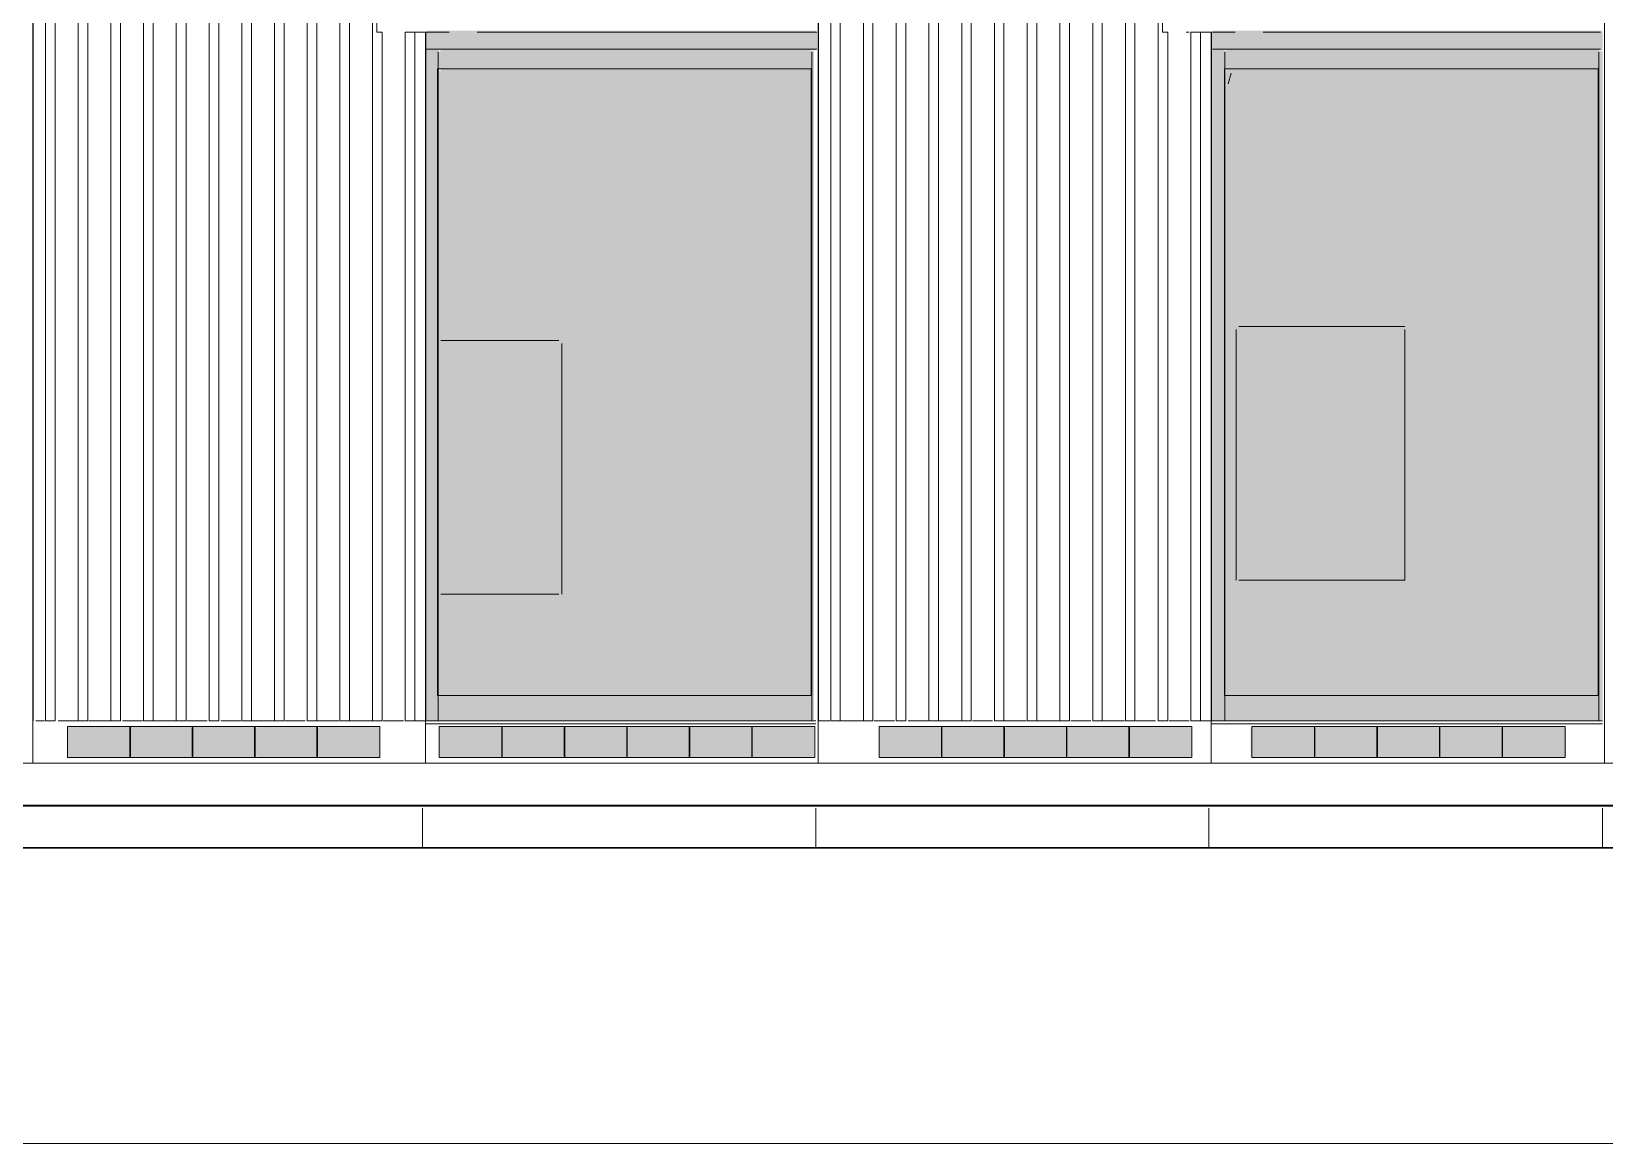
# Model space of a CAD drawing. Header units: millimetres. Extents: x 0 to 84100, y 0 to 59400.
# Drawn here: x 19396 to 24981, y 45447 to 49394 of the extents above; entities that cross this region are included whole.
import ezdxf

# ---------------------------------------------------------------- set-up
doc = ezdxf.new("R2010")
doc.units = ezdxf.units.MM
for name, color, linetype, lineweight in [('01_切断（構造・壁）', 7, 'Continuous', 35), ('09_立面の外形', 7, 'Continuous', 30), ('10_見えがかり', 7, 'Continuous', 13), ('12_見えがかり（ガラス）', 5, 'Continuous', 9), ('50_寸法', 3, 'Continuous', 9)]:
    doc.layers.add(name, color=color, linetype=linetype, lineweight=lineweight)

msp = doc.modelspace()

# ---------------------------------------------------------------- hatches: boundary and pattern name
at = {"layer": '10_見えがかり', "true_color": 0xe9dcc4}
for points in [[(22184.3, 49391.6), (22184.3, 49331.6), (22179.3, 49326.6), (20799.3, 49326.6), (20794.3, 49331.6), (20794.3, 49391.6), (20799.3, 49396.6), (20879.3, 49396.6), (20979.3, 49396.6), (22179.3, 49396.6)], [(24974.3, 49391.6), (24974.3, 49331.6), (24969.3, 49326.6), (23589.3, 49326.6), (23584.3, 49331.6), (23584.3, 49391.6), (23589.3, 49396.6), (23669.3, 49396.6), (23769.3, 49396.6), (24969.3, 49396.6)], [(20844.3, 49321.6), (20844.3, 49251.6), (20844.3, 47041.6), (20844.3, 46951.6), (20839.3, 46946.6), (20799.3, 46946.6), (20794.3, 46951.6), (20794.3, 49321.6), (20799.3, 49326.6), (20839.3, 49326.6)], [(22164.3, 49321.6), (22164.3, 49261.6), (22159.3, 49256.6), (20849.3, 49256.6), (20844.3, 49261.6), (20844.3, 49321.6), (20849.3, 49326.6), (22159.3, 49326.6)], [(22174.3, 49321.6), (22174.3, 46951.6), (22169.3, 46946.6), (22164.3, 46951.6), (22164.3, 47041.6), (22164.3, 49251.6), (22164.3, 49321.6), (22169.3, 49326.6)], [(23634.3, 49321.6), (23634.3, 49251.6), (23634.3, 47041.6), (23634.3, 46951.6), (23629.3, 46946.6), (23589.3, 46946.6), (23584.3, 46951.6), (23584.3, 49321.6), (23589.3, 49326.6), (23629.3, 49326.6)], [(24964.3, 49321.6), (24964.3, 49261.6), (24959.3, 49256.6), (23639.3, 49256.6), (23634.3, 49261.6), (23634.3, 49321.6), (23639.3, 49326.6), (24959.3, 49326.6)], [(24974.3, 49321.6), (24974.3, 46951.6), (24969.3, 46946.6), (24964.3, 46951.6), (24964.3, 47031.6), (24959.3, 47036.6), (24964.3, 47041.6), (24964.3, 49251.6), (24959.3, 49256.6), (24964.3, 49261.6), (24964.3, 49321.6), (24969.3, 49326.6)], [(22164.3, 47031.6), (22164.3, 46951.6), (22159.3, 46946.6), (20849.3, 46946.6), (20844.3, 46951.6), (20844.3, 47031.6), (20849.3, 47036.6), (22159.3, 47036.6)], [(24964.3, 47031.6), (24964.3, 46951.6), (24959.3, 46946.6), (23639.3, 46946.6), (23634.3, 46951.6), (23634.3, 47031.6), (23639.3, 47036.6), (24959.3, 47036.6)], [(19744.3, 46921.6), (19744.3, 46821.6), (19739.3, 46816.6), (19529.3, 46816.6), (19524.3, 46821.6), (19524.3, 46921.6), (19529.3, 46926.6), (19739.3, 46926.6)], [(19964.3, 46921.6), (19964.3, 46821.6), (19959.3, 46816.6), (19749.3, 46816.6), (19744.3, 46821.6), (19744.3, 46921.6), (19749.3, 46926.6), (19959.3, 46926.6)], [(20194.3, 46921.6), (20194.3, 46821.6), (20189.3, 46816.6), (19969.3, 46816.6), (19964.3, 46821.6), (19964.3, 46921.6), (19969.3, 46926.6), (20189.3, 46926.6)], [(20414.3, 46921.6), (20414.3, 46821.6), (20409.3, 46816.6), (20199.3, 46816.6), (20194.3, 46821.6), (20194.3, 46921.6), (20199.3, 46926.6), (20409.3, 46926.6)], [(20634.3, 46921.6), (20634.3, 46821.6), (20629.3, 46816.6), (20419.3, 46816.6), (20414.3, 46821.6), (20414.3, 46921.6), (20419.3, 46926.6), (20629.3, 46926.6)], [(21064.3, 46921.6), (21064.3, 46821.6), (21059.3, 46816.6), (20849.3, 46816.6), (20844.3, 46821.6), (20844.3, 46921.6), (20849.3, 46926.6), (21059.3, 46926.6)], [(21284.3, 46921.6), (21284.3, 46821.6), (21279.3, 46816.6), (21069.3, 46816.6), (21064.3, 46821.6), (21064.3, 46921.6), (21069.3, 46926.6), (21279.3, 46926.6)], [(21514.3, 46921.6), (21514.3, 46821.6), (21509.3, 46816.6), (21289.3, 46816.6), (21284.3, 46821.6), (21284.3, 46921.6), (21289.3, 46926.6), (21509.3, 46926.6)], [(21734.3, 46921.6), (21734.3, 46821.6), (21729.3, 46816.6), (21519.3, 46816.6), (21514.3, 46821.6), (21514.3, 46921.6), (21519.3, 46926.6), (21729.3, 46926.6)], [(21954.3, 46921.6), (21954.3, 46821.6), (21949.3, 46816.6), (21739.3, 46816.6), (21734.3, 46821.6), (21734.3, 46921.6), (21739.3, 46926.6), (21949.3, 46926.6)], [(22174.3, 46921.6), (22174.3, 46821.6), (22169.3, 46816.6), (21959.3, 46816.6), (21954.3, 46821.6), (21954.3, 46921.6), (21959.3, 46926.6), (22169.3, 46926.6)], [(22624.3, 46921.6), (22624.3, 46821.6), (22619.3, 46816.6), (22409.3, 46816.6), (22404.3, 46821.6), (22404.3, 46921.6), (22409.3, 46926.6), (22619.3, 46926.6)], [(22854.3, 46921.6), (22854.3, 46821.6), (22849.3, 46816.6), (22629.3, 46816.6), (22624.3, 46821.6), (22624.3, 46921.6), (22629.3, 46926.6), (22849.3, 46926.6)], [(23074.3, 46921.6), (23074.3, 46821.6), (23069.3, 46816.6), (22859.3, 46816.6), (22854.3, 46821.6), (22854.3, 46921.6), (22859.3, 46926.6), (23069.3, 46926.6)], [(23294.3, 46921.6), (23294.3, 46821.6), (23289.3, 46816.6), (23079.3, 46816.6), (23074.3, 46821.6), (23074.3, 46921.6), (23079.3, 46926.6), (23289.3, 46926.6)], [(23514.3, 46921.6), (23514.3, 46821.6), (23509.3, 46816.6), (23299.3, 46816.6), (23294.3, 46821.6), (23294.3, 46921.6), (23299.3, 46926.6), (23509.3, 46926.6)], [(23954.3, 46921.6), (23954.3, 46821.6), (23949.3, 46816.6), (23729.3, 46816.6), (23724.3, 46821.6), (23724.3, 46921.6), (23729.3, 46926.6), (23949.3, 46926.6)], [(24174.3, 46921.6), (24174.3, 46821.6), (24169.3, 46816.6), (23959.3, 46816.6), (23954.3, 46821.6), (23954.3, 46921.6), (23959.3, 46926.6), (24169.3, 46926.6)], [(24394.3, 46921.6), (24394.3, 46821.6), (24389.3, 46816.6), (24179.3, 46816.6), (24174.3, 46821.6), (24174.3, 46921.6), (24179.3, 46926.6), (24389.3, 46926.6)], [(24614.3, 46921.6), (24614.3, 46821.6), (24609.3, 46816.6), (24399.3, 46816.6), (24394.3, 46821.6), (24394.3, 46921.6), (24399.3, 46926.6), (24609.3, 46926.6)], [(24844.3, 46921.6), (24844.3, 46821.6), (24839.3, 46816.6), (24619.3, 46816.6), (24614.3, 46821.6), (24614.3, 46921.6), (24619.3, 46926.6), (24839.3, 46926.6)]]:
    msp.add_hatch(color=8, dxfattribs=at).paths.add_polyline_path(points)
at = {"layer": '12_見えがかり（ガラス）', "true_color": 0xdce9f2}
for points in [[(22159.3, 49256.6), (22164.3, 49251.6), (22164.3, 47041.6), (22159.3, 47036.6), (20849.3, 47036.6), (20844.3, 47041.6), (20844.3, 49251.6), (20849.3, 49256.6)], [(24959.3, 49256.6), (24964.3, 49251.6), (24964.3, 47041.6), (24959.3, 47036.6), (23639.3, 47036.6), (23634.3, 47041.6), (23634.3, 49251.6), (23639.3, 49256.6)]]:
    msp.add_hatch(color=8, dxfattribs=at).paths.add_polyline_path(points)

# ---------------------------------------------------------------- linework, layer by layer
at = {"layer": '01_切断（構造・壁）'}
msp.add_lwpolyline([(3834.3, 46646.6), (76265.7, 46646.6)], dxfattribs=at)
at = {"layer": '09_立面の外形'}
msp.add_lwpolyline([(67527.7, 46496.6), (10808.1, 46496.6), (10808.1, 46646.6), (10282, 46646.6)], dxfattribs=at)
at = {"layer": '10_見えがかり'}
for points in [[(19400.7, 46796.6), (19400.7, 49570.8)], [(19400.7, 49570.8), (19400.7, 46946.6)], [(19402.2, 49570.8), (19402.2, 46946.6)], [(19479.8, 49591.5), (19479.8, 46946.6), (19445.3, 46946.6), (19445.3, 49591)], [(19595.9, 49590), (19595.9, 46946.6), (19561.5, 46946.6), (19561.5, 49589.3)], [(19712.1, 49591.3), (19712.1, 46946.6), (19677.6, 46946.6), (19677.6, 49591.5)], [(19828.2, 49588.6), (19828.2, 46946.6), (19793.8, 46946.6), (19793.8, 49590.5)], [(19944.4, 49590.7), (19944.4, 46946.6), (19909.9, 46946.6), (19909.9, 49588.2)], [(20060.5, 49591.5), (20060.5, 46946.6), (20026.1, 46946.6), (20026.1, 49591.2)], [(20176.6, 49589.7), (20176.6, 46946.6), (20142.2, 46946.6), (20142.2, 49589.8)], [(20292.8, 49591.2), (20292.8, 46946.6), (20258.3, 46946.6), (20258.3, 49591.5)], [(20408.9, 49588.1), (20408.9, 46946.6), (20374.5, 46946.6), (20374.5, 49590.7)], [(20525.1, 49590.4), (20525.1, 46946.6), (20490.6, 46946.6), (20490.6, 49588.8)], [(20621.4, 49591.4), (20621.4, 49391.6), (20641.2, 49391.6), (20641.2, 46946.6), (20636.6, 46946.6), (20606.8, 46946.6), (20606.8, 49591.3)], [(22189, 46796.6), (22189, 49570.8)], [(22189, 49570.8), (22189, 46946.6)], [(22190.4, 49570.8), (22190.4, 46946.6)], [(22267.4, 49589.2), (22267.4, 46946.6), (22233.5, 46946.6), (22233.5, 49590.4)], [(22383.6, 49590.9), (22383.6, 46946.6), (22349.8, 46946.6), (22349.8, 49588.1)], [(22499.9, 49591.5), (22499.9, 46946.6), (22466.1, 46946.6), (22466.1, 49591.2)], [(22616.2, 49589.9), (22616.2, 46946.6), (22582.3, 46946.6), (22582.3, 49589.8)], [(22732.4, 49591.2), (22732.4, 46946.6), (22698.6, 46946.6), (22698.6, 49591.5)], [(22848.7, 49588.3), (22848.7, 46946.6), (22814.9, 46946.6), (22814.9, 49590.9)], [(22964.9, 49590.5), (22964.9, 46946.6), (22931.1, 46946.6), (22931.1, 49589.1)], [(23081.2, 49591.4), (23081.2, 46946.6), (23047.4, 46946.6), (23047.4, 49591.4)], [(23197.5, 49589.2), (23197.5, 46946.6), (23163.6, 46946.6), (23163.6, 49590.4)], [(23313.7, 49590.9), (23313.7, 46946.6), (23279.9, 46946.6), (23279.9, 49588.2)], [(23411.6, 49591.4), (23411.6, 49391.6), (23430, 49391.6), (23430, 46946.6), (23426.1, 46946.6), (23396.2, 46946.6), (23396.2, 49591.2)], [(24981, 46796.6), (24981, 49570.8)], [(24981, 49570.8), (24981, 46946.6)], [(20757.4, 49391.6), (20757.4, 46946.6), (20722.9, 46946.6), (20722.9, 49391.6), (20757.4, 49391.6)], [(20754.6, 49391.6), (20794.4, 49391.6)], [(20794.4, 49391.6), (20754.6, 49391.6)], [(20795.9, 49391.6), (20756.1, 49391.6)], [(20794.4, 46796.6), (20794.4, 49391.6)], [(20794.4, 46946.6), (20794.4, 49391.6)], [(20794.4, 49391.6), (20795.9, 49391.6)], [(20795.9, 49391.6), (20795.9, 46946.6)], [(20878.5, 49391.6), (20798.8, 49391.6)], [(22184.2, 49391.6), (20978.2, 49391.6)], [(23495.3, 49391.6), (23505.1, 49391.6)], [(23505.1, 49391.6), (23495.3, 49391.6)], [(23506.5, 49391.6), (23496.6, 49391.6)], [(23546.3, 49391.6), (23546.3, 46946.6), (23512.4, 46946.6), (23512.4, 49391.6), (23546.3, 49391.6)], [(23544.7, 49391.6), (23584.2, 49391.6)], [(23584.2, 49391.6), (23544.7, 49391.6)], [(23585.5, 49391.6), (23546, 49391.6)], [(23584.2, 46796.6), (23584.2, 49391.6)], [(23584.2, 46946.6), (23584.2, 49391.6)], [(23584.2, 49391.6), (23585.5, 49391.6)], [(23585.5, 49391.6), (23585.5, 46946.6)], [(23669.4, 49391.6), (23589.6, 49391.6)], [(24967, 49391.6), (23769.3, 49391.6)], [(22184.2, 49331.6), (20798.8, 49331.6)], [(20839.6, 46946.6), (20839.6, 49321.6)], [(20839.6, 49321.6), (20839.6, 49261.6)], [(22166.8, 49261.6), (22166.8, 49321.6)], [(22166.8, 49321.6), (22166.8, 46946.6)], [(24967, 49331.6), (23589.6, 49331.6)], [(23633, 46946.6), (23633, 49321.6)], [(23633, 49321.6), (23633, 49261.6)], [(24960.8, 49261.6), (24960.8, 49321.6)], [(24960.8, 49321.6), (24960.8, 46946.6)], [(22156.8, 49261.6), (20849.6, 49261.6)], [(24960.8, 49261.6), (23643, 49261.6)], [(23655.9, 49246.1), (23645, 49208)], [(23672.6, 47446.6), (23672.6, 48336.6)], [(23682.6, 48346.6), (24272, 48346.6)], [(24272, 47446.6), (24272, 48336.6)], [(20849.5, 48296.6), (21268.6, 48296.6)], [(21278.6, 47396.6), (21278.6, 48286.6)], [(24272, 47446.6), (23682.6, 47446.6)], [(21268.6, 47396.6), (20849.5, 47396.6)], [(20839.6, 47036.6), (20839.6, 46946.6)], [(22156.8, 47036.6), (20849.6, 47036.6)], [(22166.8, 46946.6), (22166.8, 47036.6)], [(23633, 47036.6), (23633, 46946.6)], [(24960.8, 47036.6), (23643, 47036.6)], [(24960.8, 46946.6), (24960.8, 47036.6)], [(19440.5, 46946.6), (19410.6, 46946.6)], [(19442, 46946.6), (19412.1, 46946.6)], [(19559.9, 46946.6), (19490.3, 46946.6)], [(19561.5, 46946.6), (19491.8, 46946.6)], [(19746.8, 46926.6), (19746.8, 46816.6), (19523.3, 46816.6), (19523.3, 46926.6), (19746.8, 46926.6)], [(19669.4, 46946.6), (19599.8, 46946.6)], [(19680.9, 46946.6), (19601.3, 46946.6)], [(19788.9, 46946.6), (19719.2, 46946.6)], [(19790.4, 46946.6), (19720.8, 46946.6)], [(19968.3, 46926.6), (19968.3, 46816.6), (19744.8, 46816.6), (19744.8, 46926.6), (19968.3, 46926.6)], [(19908.4, 46946.6), (19828.7, 46946.6)], [(19909.9, 46946.6), (19830.3, 46946.6)], [(20017.9, 46946.6), (19948.2, 46946.6)], [(20019.4, 46946.6), (19949.7, 46946.6)], [(20189.8, 46926.6), (20189.8, 46816.6), (19966.3, 46816.6), (19966.3, 46926.6), (20189.8, 46926.6)], [(20137.3, 46946.6), (20067.7, 46946.6)], [(20138.9, 46946.6), (20069.2, 46946.6)], [(20256.8, 46946.6), (20177.2, 46946.6)], [(20258.3, 46946.6), (20178.7, 46946.6)], [(20411.3, 46926.6), (20411.3, 46816.6), (20187.8, 46816.6), (20187.8, 46926.6), (20411.3, 46926.6)], [(20366.3, 46946.6), (20296.6, 46946.6)], [(20367.8, 46946.6), (20298.2, 46946.6)], [(20485.8, 46946.6), (20406.1, 46946.6)], [(20487.3, 46946.6), (20407.7, 46946.6)], [(20632.8, 46926.6), (20632.8, 46816.6), (20409.3, 46816.6), (20409.3, 46926.6), (20632.8, 46926.6)], [(20595.3, 46946.6), (20525.6, 46946.6)], [(20606.8, 46946.6), (20527.1, 46946.6)], [(20714.7, 46946.6), (20645, 46946.6)], [(20716.3, 46946.6), (20646.6, 46946.6)], [(20794.4, 46946.6), (20754.6, 46946.6)], [(20795.9, 46946.6), (20756.1, 46946.6)], [(20794.4, 46946.6), (20795.9, 46946.6)], [(20794.5, 46946.6), (22180.3, 46946.6)], [(20794.5, 46936.6), (22180.3, 46936.6)], [(20794.5, 46936.6), (22180.3, 46936.6)], [(21067, 46926.6), (21067, 46816.6), (20843.4, 46816.6), (20843.4, 46926.6), (21067, 46926.6)], [(21289, 46926.6), (21289, 46816.6), (21065.3, 46816.6), (21065.3, 46926.6), (21289, 46926.6)], [(21510.9, 46926.6), (21510.9, 46816.6), (21287.2, 46816.6), (21287.2, 46926.6), (21510.9, 46926.6)], [(21732.8, 46926.6), (21732.8, 46816.6), (21509.1, 46816.6), (21509.1, 46926.6), (21732.8, 46926.6)], [(21954.7, 46926.6), (21954.7, 46816.6), (21731.1, 46816.6), (21731.1, 46926.6), (21954.7, 46926.6)], [(22176.7, 46926.6), (22176.7, 46816.6), (21953, 46816.6), (21953, 46926.6), (22176.7, 46926.6)], [(22228.9, 46946.6), (22189, 46946.6)], [(22189, 46946.6), (22190.4, 46946.6)], [(22230.2, 46946.6), (22190.4, 46946.6)], [(22348.5, 46946.6), (22268.8, 46946.6)], [(22349.8, 46946.6), (22270.1, 46946.6)], [(22458.1, 46946.6), (22388.3, 46946.6)], [(22459.4, 46946.6), (22389.7, 46946.6)], [(22628.6, 46926.6), (22628.6, 46816.6), (22405.1, 46816.6), (22405.1, 46926.6), (22628.6, 46926.6)], [(22577.7, 46946.6), (22507.9, 46946.6)], [(22579, 46946.6), (22509.2, 46946.6)], [(22697.3, 46946.6), (22617.5, 46946.6)], [(22698.6, 46946.6), (22618.9, 46946.6)], [(22850.4, 46926.6), (22850.4, 46816.6), (22626.9, 46816.6), (22626.9, 46926.6), (22850.4, 46926.6)], [(22806.9, 46946.6), (22737.1, 46946.6)], [(22808.2, 46946.6), (22738.4, 46946.6)], [(22926.5, 46946.6), (22846.8, 46946.6)], [(22927.8, 46946.6), (22848.1, 46946.6)], [(23072.2, 46926.6), (23072.2, 46816.6), (22848.7, 46816.6), (22848.7, 46926.6), (23072.2, 46926.6)], [(23036.1, 46946.6), (22966.3, 46946.6)], [(23047.4, 46946.6), (22967.7, 46946.6)], [(23294.1, 46926.6), (23294.1, 46816.6), (23070.5, 46816.6), (23070.5, 46926.6), (23294.1, 46926.6)], [(23155.7, 46946.6), (23085.9, 46946.6)], [(23157, 46946.6), (23087.2, 46946.6)], [(23275.3, 46946.6), (23195.5, 46946.6)], [(23276.6, 46946.6), (23196.9, 46946.6)], [(23515.9, 46926.6), (23515.9, 46816.6), (23292.3, 46816.6), (23292.3, 46926.6), (23515.9, 46926.6)], [(23384.9, 46946.6), (23315.1, 46946.6)], [(23386.2, 46946.6), (23316.4, 46946.6)], [(23504.5, 46946.6), (23434.7, 46946.6)], [(23505.8, 46946.6), (23436, 46946.6)], [(23585.5, 46946.6), (23545.6, 46946.6)], [(23584.2, 46946.6), (23554.3, 46946.6)], [(23584.2, 46946.6), (23585.5, 46946.6)], [(23586.1, 46946.6), (24973.6, 46946.6)], [(23586.1, 46936.6), (24973.6, 46936.6)], [(24973.6, 46936.6), (23586.1, 46936.6)], [(23952.2, 46926.6), (23952.2, 46816.6), (23728.6, 46816.6), (23728.6, 46926.6), (23952.2, 46926.6)], [(24174.4, 46926.6), (24174.4, 46816.6), (23950.7, 46816.6), (23950.7, 46926.6), (24174.4, 46926.6)], [(24396.6, 46926.6), (24396.6, 46816.6), (24172.9, 46816.6), (24172.9, 46926.6), (24396.6, 46926.6)], [(24618.7, 46926.6), (24618.7, 46816.6), (24395.1, 46816.6), (24395.1, 46926.6), (24618.7, 46926.6)], [(24840.9, 46926.6), (24840.9, 46816.6), (24617.3, 46816.6), (24617.3, 46926.6), (24840.9, 46926.6)], [(18863.8, 46796.6), (19754.4, 46796.6)], [(19754.4, 46796.6), (20645.5, 46796.6)], [(20645.5, 46796.6), (21536.9, 46796.6)], [(21536.9, 46796.6), (22428.7, 46796.6)], [(22428.7, 46796.6), (23320.9, 46796.6)], [(23320.9, 46796.6), (24213.5, 46796.6)], [(24213.5, 46796.6), (25106.3, 46796.6)], [(18863.8, 46646.6), (19754.4, 46646.6)], [(19754.4, 46646.6), (20645.5, 46646.6)], [(20645.5, 46646.6), (21536.9, 46646.6)], [(21536.9, 46646.6), (22428.7, 46646.6)], [(22428.7, 46646.6), (23320.9, 46646.6)], [(23320.9, 46646.6), (24213.5, 46646.6)], [(24213.5, 46646.6), (25106.3, 46646.6)], [(20784.5, 46496.6), (20784.5, 46636.6)], [(22180.3, 46496.6), (22180.3, 46636.6)], [(23576.1, 46496.6), (23576.1, 46636.6)], [(24973.6, 46496.6), (24973.6, 46636.6)], [(19397, 46496.6), (20781.2, 46496.6)], [(20784.5, 46496.6), (20781.2, 46496.6)], [(20784.5, 46496.6), (22180.3, 46496.6)], [(22187.2, 46496.6), (23573.3, 46496.6)], [(23573.3, 46496.6), (23576.1, 46496.6)], [(24973.6, 46496.6), (23576.1, 46496.6)]]:
    msp.add_lwpolyline(points, dxfattribs=at)
at = {"layer": '12_見えがかり（ガラス）'}
for points in [[(20837.4, 49261.6), (22164.5, 49261.6)], [(20837.4, 49261.6), (20837.4, 47036.6)], [(20837.4, 49261.6), (20838.5, 49261.6)], [(22165.6, 49261.6), (20838.5, 49261.6)], [(20838.5, 49261.6), (20838.5, 47036.6)], [(22164.5, 47036.6), (22164.5, 49261.6)], [(22164.5, 49261.6), (22165.6, 49261.6)], [(22165.6, 47036.6), (22165.6, 49261.6)], [(23631.2, 49261.6), (24958.9, 49261.6)], [(23631.2, 49261.6), (23631.2, 47036.6)], [(24959.8, 49261.6), (23632.1, 49261.6)], [(23632.1, 49261.6), (23632.1, 47036.6)], [(24958.9, 47036.6), (24958.9, 49261.6)], [(24959.8, 47036.6), (24959.8, 49261.6)], [(22164.5, 47036.6), (20837.4, 47036.6)], [(20837.4, 47036.6), (20838.5, 47036.6)], [(22165.6, 47036.6), (20838.5, 47036.6)], [(22164.5, 47036.6), (22165.6, 47036.6)], [(24958.9, 47036.6), (23631.2, 47036.6)], [(24959.8, 47036.6), (23632.1, 47036.6)]]:
    msp.add_lwpolyline(points, dxfattribs=at)
at = {"layer": '50_寸法'}
msp.add_lwpolyline([(6334.3, 45446.6), (73765.7, 45446.6)], dxfattribs=at)

doc.saveas('drawing.dxf')
